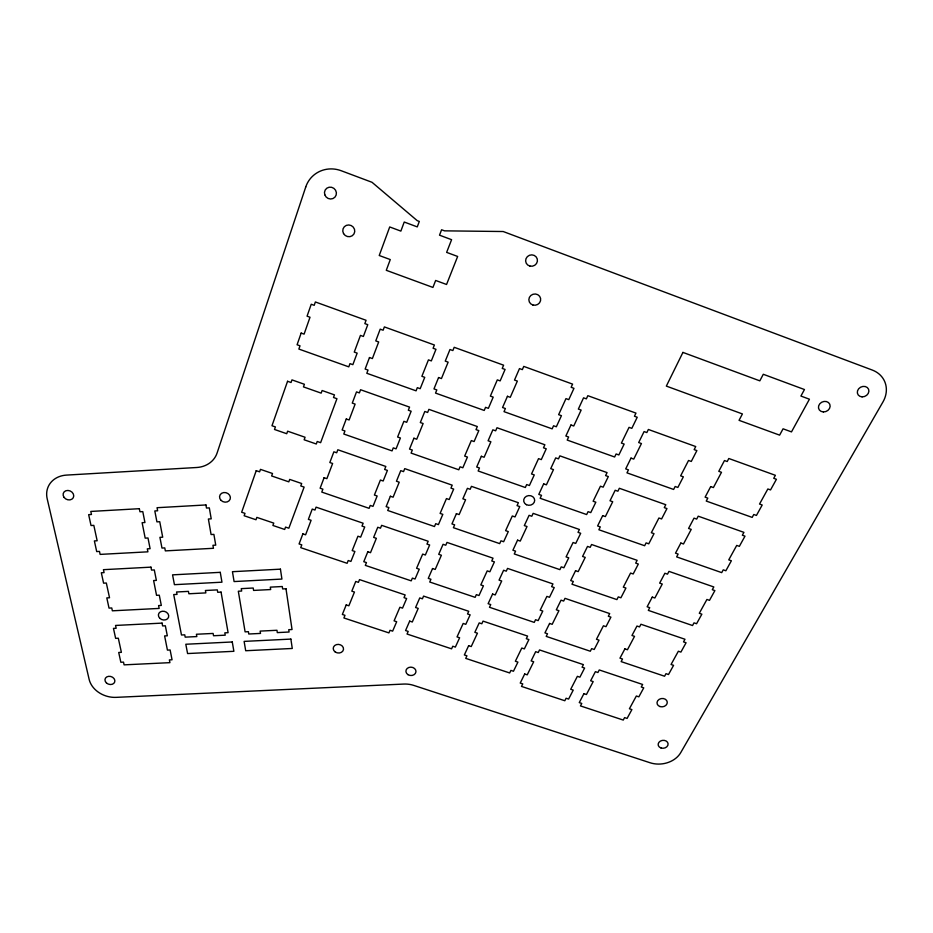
<?xml version="1.0" encoding="UTF-8"?>
<svg xmlns="http://www.w3.org/2000/svg" width="933" height="933" viewBox="0 0 933 933"><rect width="100%" height="100%" fill="white"/><g stroke="black" fill="none" stroke-linecap="round" stroke-linejoin="round"><path stroke-width="1.4" d="M305.756 186.95L217.097 453.006A25.867 22.625 22.5 0 1 196.7 467.503L66.535 475.095A25.541 21.342 24.9 0 0 47.186 498.77L89.136 679.352A23.547 18.777 17.5 0 0 116.124 697.359L403.767 684.064A23.243 19.033 4.7 0 1 413.797 685.417L650.056 762.751A23.267 18.508 -6.2 0 0 680.752 752.593L882.968 401.936A27.827 23.652 -26 0 0 872.273 370.051L503.19 231.524L444.516 230.848L441.601 229.751L439.513 235.174L451.595 239.688L446.639 252.377L457.648 256.458L446.557 284.483L435.653 280.46L432.924 287.434L386.285 270.302L390.274 259.572L379.23 255.502L389.714 226.952L400.863 231.104L404.234 222.031L417.261 226.894L419.314 221.436L417.238 220.666L372.022 182.297L341.221 170.739A28.34 27.209 39.2 0 0 305.756 186.95M301.161 333.081L297.079 344.767L300.006 345.805L298.863 349.059L348.779 366.856L349.968 363.637L352.861 364.663L357.164 353.129L354.26 352.091L360.453 335.402L363.38 336.451L367.765 324.672L364.838 323.611L366.063 320.287L315.377 301.965L314.199 305.324L311.237 304.251L307.062 316.182L310.013 317.243L304.1 334.131L301.161 333.081M256.225 470.664L241.659 512.24L244.982 513.36L244.143 515.739L255.992 519.751L256.843 517.383L273.766 523.11L272.902 525.466L284.682 529.454L285.556 527.098L288.857 528.218L304.123 487.096L300.776 485.953L301.674 483.516L289.697 479.41L288.81 481.848L271.643 475.958L272.518 473.498L260.47 469.369L259.607 471.83L256.225 470.664M287.562 381.282L271.981 425.74L275.41 426.929L274.512 429.472L286.723 433.717L287.632 431.186L305.068 437.25L304.146 439.781L316.299 444.003L317.22 441.484L320.625 442.662L336.941 398.706L333.501 397.493L334.457 394.881L322.118 390.519L321.162 393.131L303.458 386.892L304.391 384.268L291.971 379.883L291.049 382.507L287.562 381.282M302.875 533.886L299.073 543.939L301.791 544.86L300.729 547.659L347.111 563.299L348.219 560.523L350.913 561.433L354.89 551.496L352.196 550.587L357.945 536.218L360.651 537.14L364.721 527.005L361.992 526.072L363.135 523.226L316.077 507.144L314.981 510.036L312.24 509.091L308.368 519.354L311.097 520.287L305.604 534.807L302.875 533.886M324.089 477.708L320.124 488.216L322.888 489.172L321.78 492.088L369.095 508.333L370.249 505.441L372.99 506.374L377.154 495.994L374.401 495.05L380.396 480.04L383.171 480.996L387.417 470.407L384.641 469.451L385.83 466.465L337.828 449.764L336.685 452.773L333.874 451.805L329.827 462.523L332.626 463.491L326.877 478.664L324.089 477.708M346.271 418.987L342.119 429.973L344.953 430.964L343.787 434.02L392.058 450.896L393.26 447.875L396.059 448.855L400.409 437.997L397.61 437.017L403.884 421.319L406.706 422.311L411.15 411.231L408.316 410.228L409.564 407.115L360.57 389.737L359.368 392.898L356.511 391.883L352.277 403.103L355.123 404.106L349.117 419.978L346.271 418.987M369.48 357.537L365.141 369.048L368.022 370.074L366.809 373.282L416.071 390.834L417.331 387.661L420.188 388.688L424.748 377.329L421.879 376.302L428.445 359.87L431.326 360.908L435.979 349.315L433.087 348.266L434.393 345L384.373 326.912L383.125 330.224L380.197 329.162L375.766 340.907L378.681 341.956L372.384 358.575L369.48 357.537M346.213 604.922L342.353 614.45L344.977 615.313L343.904 617.973L388.909 632.901L390.041 630.276L392.641 631.14L396.688 621.728L394.076 620.853L399.895 607.255L402.531 608.129L406.648 598.543L404.012 597.656L405.167 594.951L359.532 579.615L358.412 582.344L355.753 581.457L351.811 591.16L354.458 592.047L348.86 605.797L346.213 604.922M367.812 551.753L363.777 561.701L366.459 562.599L365.328 565.375L411.208 580.851L412.386 578.122L415.045 579.02L419.255 569.2L416.596 568.29L422.672 554.097L425.355 555.007L429.658 544.989L426.964 544.079L428.177 541.257L381.644 525.337L380.477 528.195L377.76 527.262L373.643 537.396L376.361 538.318L370.506 552.674L367.812 551.753M390.367 496.251L386.145 506.631L388.886 507.575L387.708 510.468L434.475 526.539L435.711 523.681L438.417 524.614L442.825 514.351L440.108 513.418L446.452 498.584L449.193 499.528L453.683 489.079L450.942 488.122L452.202 485.172L404.747 468.634L403.534 471.62L400.758 470.652L396.455 481.241L399.219 482.198L393.108 497.196L390.367 496.251M413.925 438.23L409.517 449.088L412.316 450.068L411.08 453.088L458.791 469.789L460.074 466.803L462.838 467.771L467.445 457.053L464.669 456.074L471.317 440.574L474.104 441.554L478.804 430.614L476.005 429.623L477.323 426.544L428.9 409.354L427.629 412.468L424.807 411.465L420.305 422.544L423.127 423.535L416.736 439.221L413.925 438.23M438.58 377.538L433.973 388.898L436.819 389.924L435.536 393.085L484.215 410.45L485.557 407.324L488.379 408.339L493.195 397.12L490.361 396.105L497.312 379.871L500.158 380.897L505.08 369.445L502.222 368.418L503.61 365.188L454.184 347.298L452.855 350.563L449.974 349.513L445.263 361.118L448.132 362.156L441.449 378.565L438.58 377.538M409.68 621.121L405.575 630.545L408.188 631.408L407.045 634.032L451.584 648.832L452.773 646.231L455.351 647.094L459.619 637.775L457.03 636.912L463.176 623.454L465.789 624.329L470.139 614.835L467.526 613.961L468.739 611.29L423.582 596.094L422.404 598.799L419.768 597.913L415.593 607.511L418.217 608.386L412.293 621.996L409.68 621.121M432.539 568.535L428.27 578.367L430.918 579.265L429.728 582.005L475.119 597.342L476.355 594.636L478.991 595.534L483.434 585.819L480.798 584.921L487.224 570.879L489.872 571.777L494.408 561.876L491.749 560.966L493.021 558.179L446.989 542.411L445.764 545.234L443.07 544.312L438.72 554.33L441.391 555.252L435.21 569.445L432.539 568.535M456.412 513.64L451.945 523.914L454.651 524.847L453.403 527.705L499.68 543.624L500.974 540.802L503.645 541.723L508.298 531.577L505.604 530.655L512.31 515.984L515.016 516.929L519.763 506.584L517.045 505.639L518.375 502.724L471.445 486.35L470.162 489.289L467.421 488.332L462.861 498.805L465.59 499.761L459.129 514.584L456.412 513.64M481.358 456.284L476.693 467.013L479.445 467.981L478.151 470.978L525.326 487.516L526.678 484.565L529.408 485.522L534.271 474.92L531.53 473.952L538.539 458.628L541.292 459.607L546.248 448.785L543.484 447.805L544.872 444.761L496.997 427.734L495.656 430.813L492.857 429.821L488.099 440.773L490.886 441.764L484.122 457.263L481.358 456.284M507.447 396.292L502.56 407.523L505.383 408.526L504.018 411.651L552.149 428.853L553.561 425.763L556.348 426.766L561.433 415.675L558.634 414.672L565.969 398.624L568.78 399.651L573.97 388.326L571.136 387.3L572.594 384.116L523.751 366.401L522.34 369.62L519.483 368.593L514.503 380.058L517.349 381.084L510.269 397.306L507.447 396.292M468.646 645.694L464.354 654.954L466.932 655.806L465.73 658.383L509.675 672.961L510.911 670.407L513.465 671.247L517.92 662.103L515.366 661.252L521.792 648.027L524.358 648.89L528.894 639.572L526.317 638.708L527.6 636.084L483.049 621.121L481.813 623.769L479.212 622.894L474.839 632.329L477.439 633.192L471.223 646.557L468.646 645.694M492.589 594.053L488.111 603.698L490.735 604.584L489.487 607.278L534.247 622.393L535.542 619.734L538.143 620.608L542.784 611.068L540.184 610.182L546.89 596.397L549.502 597.283L554.237 587.557L551.613 586.659L552.942 583.93L507.552 568.407L506.269 571.171L503.622 570.261L499.05 580.104L501.697 581.002L495.213 594.939L492.589 594.053M517.57 540.16L512.905 550.237L515.576 551.146L514.27 553.957L559.893 569.643L561.234 566.856L563.882 567.765L568.733 557.817L566.086 556.896L573.084 542.505L575.743 543.426L580.688 533.279L578.017 532.346L579.405 529.489L533.14 513.36L531.798 516.252L529.093 515.319L524.323 525.594L527.017 526.527L520.252 541.082L517.57 540.16M543.671 483.865L538.796 494.397L541.513 495.341L540.149 498.28L586.659 514.561L588.07 511.657L590.764 512.602L595.837 502.199L593.131 501.254L600.444 486.21L603.161 487.166L608.328 476.565L605.599 475.597L607.056 472.599L559.87 455.852L558.47 458.873L555.718 457.893L550.727 468.634L553.479 469.614L546.411 484.822L543.671 483.865M570.961 425.005L565.853 436.014L568.629 437.006L567.206 440.073L614.637 456.995L616.107 453.963L618.859 454.954L624.154 444.073L621.401 443.082L629.052 427.349L631.816 428.352L637.227 417.249L634.452 416.235L635.968 413.109L587.837 395.685L586.367 398.846L583.557 397.831L578.343 409.074L581.142 410.088L573.748 425.996L570.961 425.005M524.684 673.999L520.229 683.061L522.76 683.901L521.512 686.42L564.815 700.741L566.098 698.246L568.605 699.074L573.235 690.117L570.716 689.277L577.375 676.332L579.906 677.183L584.618 668.051L582.087 667.212L583.405 664.634L539.531 649.939L538.248 652.54L535.682 651.677L531.134 660.914L533.688 661.765L527.227 674.839L524.684 673.999M549.584 623.442L544.93 632.889L547.519 633.764L546.213 636.388L590.309 651.234L591.65 648.633L594.204 649.485L599.021 640.155L596.467 639.292L603.418 625.786L605.995 626.661L610.905 617.156L608.316 616.27L609.692 613.587L565.001 598.345L563.66 601.062L561.048 600.164L556.313 609.797L558.914 610.683L552.173 624.317L549.584 623.442M575.556 570.716L570.704 580.571L573.329 581.469L571.976 584.221L616.9 599.604L618.299 596.887L620.9 597.785L625.926 588.047L623.314 587.149L630.568 573.06L633.192 573.97L638.324 564.045L635.688 563.124L637.122 560.325L591.58 544.51L590.181 547.333L587.522 546.411L582.577 556.465L585.224 557.386L578.192 571.614L575.556 570.716M602.671 515.657L597.61 525.955L600.281 526.888L598.869 529.757L644.645 545.735L646.102 542.889L648.762 543.822L654.01 533.653L651.351 532.72L658.92 518.002L661.602 518.946L666.955 508.578L664.273 507.622L665.777 504.706L619.349 488.274L617.891 491.224L615.174 490.268L610.007 500.776L612.713 501.721L605.365 516.59L602.671 515.657M631.011 458.115L625.705 468.891L628.445 469.859L626.964 472.856L673.626 489.452L675.154 486.49L677.859 487.458L683.353 476.821L680.635 475.853L688.554 460.47L691.283 461.45L696.881 450.604L694.152 449.613L695.726 446.557L648.377 429.472L646.849 432.562L644.085 431.571L638.673 442.557L641.438 443.548L633.752 459.094L631.011 458.115M682.933 352.406L666.337 386.099L742.411 413.937L739.053 420.328L779.615 435.14L783.067 428.807L791.487 431.897L809.424 399.207L800.911 396.047L804.456 389.539L763.287 374.273L759.824 380.851L682.933 352.406M583.918 693.662L579.265 702.596L581.76 703.424L580.466 705.919L623.256 720.066L624.597 717.605L627.081 718.433L631.898 709.593L629.402 708.765L636.353 696.006L638.848 696.846L643.758 687.843L641.251 687.003L642.627 684.472L599.266 669.952L597.925 672.506L595.394 671.667L590.647 680.763L593.178 681.603L586.437 694.502L583.918 693.662M624.877 648.89L619.967 658.173L622.509 659.025L621.145 661.614L664.588 676.227L665.987 673.673L668.506 674.524L673.579 665.346L671.049 664.494L678.361 651.234L680.903 652.097L686.07 642.755L683.516 641.892L684.974 639.257L640.948 624.247L639.537 626.906L636.971 626.031L631.968 635.49L634.533 636.353L627.431 649.753L624.877 648.89M652.26 597.108L647.14 606.788L649.73 607.675L648.307 610.369L692.543 625.53L694.012 622.859L696.578 623.734L701.861 614.171L699.295 613.284L706.922 599.464L709.5 600.351L714.888 590.601L712.299 589.703L713.815 586.962L668.973 571.381L667.492 574.157L664.879 573.259L659.654 583.125L662.267 584.023L654.861 597.995L652.26 597.108M680.845 543.053L675.504 553.164L678.139 554.085L676.647 556.896L721.71 572.629L723.25 569.841L725.862 570.763L731.379 560.768L728.755 559.858L736.72 545.42L739.356 546.341L744.989 536.16L742.341 535.227L743.928 532.358L698.222 516.182L696.694 519.086L694.024 518.142L688.566 528.451L691.225 529.384L683.492 543.986L680.845 543.053M710.701 486.594L705.115 497.161L707.809 498.117L706.246 501.056L752.173 517.395L753.782 514.491L756.441 515.436L762.203 504.998L759.532 504.053L767.859 488.962L770.541 489.918L776.431 479.282L773.737 478.302L775.381 475.305L728.801 458.5L727.204 461.532L724.475 460.552L718.783 471.328L721.489 472.296L713.407 487.562L710.701 486.594M139.344 508.695L90.793 511.436L91.469 514.491L88.658 514.654L91.026 525.524L93.825 525.372L97.16 540.767L94.373 540.918L96.705 551.578L99.481 551.426L100.123 554.4L147.915 551.823L147.309 548.837L150.108 548.686L147.997 537.991L145.186 538.143L142.119 522.678L144.942 522.527L142.784 511.611L139.95 511.762L139.344 508.695M205.936 504.951L157.047 507.704L157.642 510.783L154.808 510.946L156.919 521.862L159.741 521.71L162.704 537.186L159.905 537.338L161.98 548.056L164.768 547.904L165.339 550.89L213.459 548.289L212.934 545.292L215.745 545.14L213.89 534.387L211.08 534.539L208.386 519.005L211.22 518.853L209.319 507.879L206.473 508.042L205.936 504.951M150.948 567.147L103.435 569.678L104.076 572.617L101.324 572.757L103.586 583.16L106.327 583.02L109.534 597.761L106.805 597.901L109.033 608.106L111.75 607.966L112.368 610.812L159.158 608.421L158.575 605.564L161.316 605.424L159.286 595.184L156.546 595.324L153.607 580.536L156.371 580.396L154.307 569.946L151.531 570.086L150.948 567.147M220.258 572.337L172.558 574.856L174.436 584.676L221.961 582.192L220.258 572.337M221.063 592.105L217.727 592.292L217.307 589.889L205.412 590.496L205.843 592.898L188.874 593.773L188.431 591.382L176.582 591.989L177.037 594.391L173.713 594.554L181.48 635L184.746 634.825L185.189 637.146L196.84 636.574L196.408 634.253L213.121 633.437L213.54 635.746L225.226 635.175L224.818 632.854L228.095 632.691L221.063 592.105M285.988 588.758L282.641 588.933L282.279 586.519L270.302 587.137L270.675 589.551L253.589 590.426L253.205 588.023L241.262 588.641L241.659 591.044L238.323 591.219L245.099 631.851L248.388 631.676L248.773 634.008L260.505 633.425L260.132 631.105L276.961 630.276L277.311 632.609L289.078 632.014L288.74 629.693L292.041 629.53L285.988 588.758M280.436 569.165L232.445 571.696L234.09 581.562L281.918 579.066L280.436 569.165M162.074 623.116L115.54 625.448L116.158 628.259L113.464 628.387L115.634 638.347L118.316 638.219L121.383 652.342L118.713 652.47L120.847 662.255L123.506 662.127L124.101 664.856L169.923 662.652L169.374 659.911L172.057 659.783L170.121 649.974L167.427 650.103L164.616 635.933L167.322 635.793L165.339 625.798L162.622 625.926L162.074 623.116M232.27 641.974L185.807 644.248L187.591 653.555L233.88 651.304L232.27 641.974M290.874 639.093L244.119 641.391L245.694 650.733L292.274 648.47L290.874 639.093M159.87 618.346A5.248 4.327 17.3 0 0 168.546 617.249A5.248 4.327 17.3 0 0 162.249 611.243A5.248 4.327 17.3 0 0 159.87 618.346M221.028 500.356A5.505 4.77 18.4 0 0 230.171 499.12A5.505 4.77 18.4 0 0 223.71 492.554A5.505 4.77 18.4 0 0 221.028 500.356M335.25 651.992A5.166 4.303 8.4 0 0 343.484 649.496A5.166 4.303 8.4 0 0 336.416 644.621A5.166 4.303 8.4 0 0 335.25 651.992M659.958 706.538A5.155 4.175 -7.1 0 0 667.258 702.071A5.155 4.175 -7.1 0 0 659.176 699.365A5.155 4.175 -7.1 0 0 659.958 706.538M526.434 504.695A5.516 4.875 -3.8 0 0 534.691 500.345A5.516 4.875 -3.8 0 0 526.422 496.251A5.516 4.875 -3.8 0 0 526.434 504.695M823.361 411.931A5.983 5.12 -24.3 0 0 829.764 404.222A5.983 5.12 -24.3 0 0 819.769 403.814A5.983 5.12 -24.3 0 0 823.361 411.931M532.86 304.998A5.948 5.633 -13.5 0 0 540.58 298.373A5.948 5.633 -13.5 0 0 530.865 295.458A5.948 5.633 -13.5 0 0 532.86 304.998M343.542 233.577A6.065 5.831 30.2 0 0 353.945 233.985A6.065 5.831 30.2 0 0 348.79 224.958A6.065 5.831 30.2 0 0 343.542 233.577M530.014 266.115A5.936 5.68 -17.7 0 0 537.245 258.942A5.936 5.68 -17.7 0 0 527.355 256.633A5.936 5.68 -17.7 0 0 530.014 266.115M324.777 194.764A6.088 5.843 40.2 0 0 334.947 197.155A6.088 5.843 40.2 0 0 331.588 187.288A6.088 5.843 40.2 0 0 324.777 194.764M64.062 497.371A5.481 4.583 25.1 0 0 73.252 497.767A5.481 4.583 25.1 0 0 67.946 490.443A5.481 4.583 25.1 0 0 64.062 497.371M106.455 682.956A5.038 4.012 17.5 0 0 114.724 681.941A5.038 4.012 17.5 0 0 108.59 676.332A5.038 4.012 17.5 0 0 106.455 682.956M408.036 674.687A5.038 4.187 4.5 0 0 415.955 671.83A5.038 4.187 4.5 0 0 408.829 667.48A5.038 4.187 4.5 0 0 408.036 674.687M661.03 747.986A4.992 3.965 -6.4 0 0 668.086 743.741A4.992 3.965 -6.4 0 0 660.272 741.152A4.992 3.965 -6.4 0 0 661.03 747.986M862.092 396.863A5.971 5.073 -26.1 0 0 868.553 389.189A5.971 5.073 -26.1 0 0 858.652 388.793A5.971 5.073 -26.1 0 0 862.092 396.863"/></g></svg>
